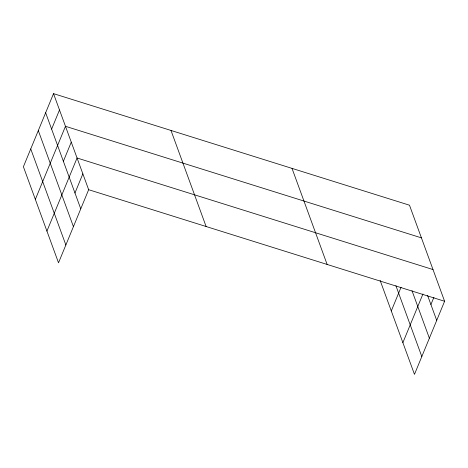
<?xml version="1.0" encoding="UTF-8"?>
<svg xmlns="http://www.w3.org/2000/svg" width="468" height="468" viewBox="0 0 468 468"><rect width="100%" height="100%" fill="white"/><g stroke="black" fill="none" stroke-linecap="round" stroke-linejoin="round"><path stroke-width="0.7" d="M53.527 93.635L23.4 166.731L58.518 262.8L88.651 189.698L53.527 93.635L409.482 205.2L444.6 301.269L414.472 374.365L380.098 280.338M51.615 129.104L59.5 109.962M35.34 199.397L65.473 126.296L421.422 237.861M63.379 161.284L71.265 142.149M46.929 231.098L77.062 157.997L433.011 269.562M74.968 192.986L82.854 173.85M391.289 310.963L401.058 287.258M402.878 342.664L422.949 293.98M430.917 304.557L433.906 297.297M88.651 189.698L444.6 301.269M427.536 295.308L436.714 320.404M411.986 290.657L429.372 338.212M395.893 285.667L421.808 356.558M292.014 168.381L327.138 264.449M170.995 130.449L206.113 226.518M45.642 112.77L80.759 208.839M38.3 130.578L73.423 226.647M30.742 148.923L65.859 244.992"/></g></svg>
